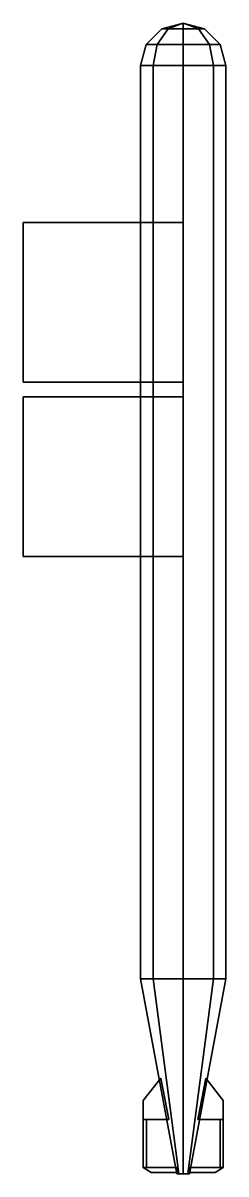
# Model space of a CAD drawing. Header units: millimetres. Extents: x -1 to 0.27, y -3.6 to 3.6.
import ezdxf

# ---------------------------------------------------------------- set-up
doc = ezdxf.new("R2010")
doc.units = ezdxf.units.MM

msp = doc.modelspace()

# ---------------------------------------------------------------- linework, layer by layer
for points in [[(-0.1333, 3.5608), (-0.2308, 3.4632), (-0.1632, 3.4632, 0.1632), (-0.0942, 3.5608, 0.0942)], [(-0.0942, 3.5608, -0.0942), (-0.1632, 3.4632, -0.1632), (-0.2308, 3.4632), (-0.1333, 3.5608)], [(-0.0942, 3.5608, 0.0942), (-0.1632, 3.4632, 0.1632), (0, 3.4632, 0.2308), (0, 3.5608, 0.1333)], [(0, 3.5608, -0.1333), (0, 3.4632, -0.2308), (-0.1632, 3.4632, -0.1632), (-0.0942, 3.5608, -0.0942)], [(0, 3.5965), (-0.1333, 3.5608), (-0.0942, 3.5608, 0.0942), (0, 3.5965)], [(0, 3.5965), (-0.0942, 3.5608, -0.0942), (-0.1333, 3.5608), (0, 3.5965)], [(0, 3.5965), (-0.0942, 3.5608, 0.0942), (0, 3.5608, 0.1333), (0, 3.5965)], [(0, 3.5965), (0, 3.5608, -0.1333), (-0.0942, 3.5608, -0.0942), (0, 3.5965)], [(0, 3.5965), (0, 3.5608, 0.1333), (0.0942, 3.5608, 0.0942), (0, 3.5965)], [(0, 3.5965), (0.0942, 3.5608, 0.0942), (0.1333, 3.5608), (0, 3.5965)], [(0, 3.5965), (0.1333, 3.5608), (0.0942, 3.5608, -0.0942), (0, 3.5965)], [(0, 3.5965), (0.0942, 3.5608, -0.0942), (0, 3.5608, -0.1333), (0, 3.5965)], [(0, 3.5608, 0.1333), (0, 3.4632, 0.2308), (0.1632, 3.4632, 0.1632), (0.0942, 3.5608, 0.0942)], [(0.0942, 3.5608, -0.0942), (0.1632, 3.4632, -0.1632), (0, 3.4632, -0.2308), (0, 3.5608, -0.1333)], [(0.0942, 3.5608, 0.0942), (0.1632, 3.4632, 0.1632), (0.2308, 3.4632), (0.1333, 3.5608)], [(0.1333, 3.5608), (0.2308, 3.4632), (0.1632, 3.4632, -0.1632), (0.0942, 3.5608, -0.0942)], [(-0.2308, 3.4632), (-0.2665, 3.33), (-0.1884, 3.33, 0.1884), (-0.1632, 3.4632, 0.1632)], [(-0.1632, 3.4632, -0.1632), (-0.1884, 3.33, -0.1884), (-0.2665, 3.33), (-0.2308, 3.4632)], [(-0.1632, 3.4632, 0.1632), (-0.1884, 3.33, 0.1884), (0, 3.33, 0.2665), (0, 3.4632, 0.2308)], [(0, 3.4632, -0.2308), (0, 3.33, -0.2665), (-0.1884, 3.33, -0.1884), (-0.1632, 3.4632, -0.1632)], [(0, 3.4632, 0.2308), (0, 3.33, 0.2665), (0.1884, 3.33, 0.1884), (0.1632, 3.4632, 0.1632)], [(0.1632, 3.4632, -0.1632), (0.1884, 3.33, -0.1884), (0, 3.33, -0.2665), (0, 3.4632, -0.2308)], [(0.1632, 3.4632, 0.1632), (0.1884, 3.33, 0.1884), (0.2665, 3.33), (0.2308, 3.4632)], [(0.2308, 3.4632), (0.2665, 3.33), (0.1884, 3.33, -0.1884), (0.1632, 3.4632, -0.1632)], [(-0.1884, 3.33, 0.1884), (-0.2665, 3.33), (-0.2665, -2.38), (-0.1884, -2.38, 0.1884)], [(-0.2665, 3.33), (-0.1884, 3.33, -0.1884), (-0.1884, -2.38, -0.1884), (-0.2665, -2.38)], [(0, 3.33, 0.2665), (-0.1884, 3.33, 0.1884), (-0.1884, -2.38, 0.1884), (0, -2.38, 0.2665)], [(-0.1884, 3.33, -0.1884), (0, 3.33, -0.2665), (0, -2.38, -0.2665), (-0.1884, -2.38, -0.1884)], [(0.1884, 3.33, 0.1884), (0, 3.33, 0.2665), (0, -2.38, 0.2665), (0.1884, -2.38, 0.1884)], [(0, 3.33, -0.2665), (0.1884, 3.33, -0.1884), (0.1884, -2.38, -0.1884), (0, -2.38, -0.2665)], [(0.2665, 3.33), (0.1884, 3.33, 0.1884), (0.1884, -2.38, 0.1884), (0.2665, -2.38)], [(0.1884, 3.33, -0.1884), (0.2665, 3.33), (0.2665, -2.38), (0.1884, -2.38, -0.1884)], [(-1, 1.35, 1.32), (0, 1.35, 1.32), (0, 2.35, 1.32), (-1, 2.35, 1.32)], [(-1, 2.35, 1.32), (0, 2.35, 1.32), (0, 2.35, 2.32), (-1, 2.35, 2.32)], [(-1, 2.35, 2.32), (0, 2.35, 2.32), (0, 1.35, 2.32), (-1, 1.35, 2.32)], [(-1, 1.35, 2.32), (-1, 1.35, 1.32), (-1, 2.35, 1.32), (-1, 2.35, 2.32)], [(0, 2.35, 2.32), (0, 2.35, 1.32), (0, 1.35, 1.32), (0, 1.35, 2.32)], [(0, 1.35, 2.32), (0, 1.35, 1.32), (-1, 1.35, 1.32), (-1, 1.35, 2.32)], [(-1, 1.26, 2.44), (0, 1.26, 2.44), (0, 0.26, 2.44), (-1, 0.26, 2.44)], [(-1, 0.26, 2.44), (0, 0.26, 2.44), (0, 1.26, 2.44), (-1, 1.26, 2.44)], [(-0.1884, -2.38, 0.1884), (-0.2665, -2.38), (-0.04, -3.6), (-0.0283, -3.6, 0.0283)], [(-0.2665, -2.38), (-0.1884, -2.38, -0.1884), (-0.0283, -3.6, -0.0283), (-0.04, -3.6)], [(0, -2.38, 0.2665), (-0.1884, -2.38, 0.1884), (-0.0283, -3.6, 0.0283), (0, -3.6, 0.04)], [(-0.1884, -2.38, -0.1884), (0, -2.38, -0.2665), (0, -3.6, -0.04), (-0.0283, -3.6, -0.0283)], [(0.1884, -2.38, 0.1884), (0, -2.38, 0.2665), (0, -3.6, 0.04), (0.0283, -3.6, 0.0283)], [(0, -2.38, -0.2665), (0.1884, -2.38, -0.1884), (0.0283, -3.6, -0.0283), (0, -3.6, -0.04)], [(0.2665, -2.38), (0.1884, -2.38, 0.1884), (0.0283, -3.6, 0.0283), (0.04, -3.6)], [(0.1884, -2.38, -0.1884), (0.2665, -2.38), (0.04, -3.6), (0.0283, -3.6, -0.0283)], [(-0.25, -3.14), (-0.14, -3), (-0.09, -3.26), (-0.25, -3.26)], [(-0.25, -3.26), (-0.09, -3.26), (-0.14, -3), (-0.25, -3.14)], [(0, -3.14, -0.25), (0, -3, -0.14), (0, -3.26, -0.09), (0, -3.26, -0.25)], [(0, -3.26, -0.25), (0, -3.26, -0.09), (0, -3, -0.14), (0, -3.14, -0.25)], [(0, -3.14, 0.25), (0, -3, 0.14), (0, -3.26, 0.09), (0, -3.26, 0.25)], [(0, -3.26, 0.25), (0, -3.26, 0.09), (0, -3, 0.14), (0, -3.14, 0.25)], [(0.25, -3.14), (0.14, -3), (0.09, -3.26), (0.25, -3.26)], [(0.25, -3.26), (0.09, -3.26), (0.14, -3), (0.25, -3.14)], [(-0.25, -3.26), (-0.23, -3.26), (-0.23, -3.56), (-0.25, -3.56)], [(-0.25, -3.56), (-0.23, -3.56), (-0.23, -3.26), (-0.25, -3.26)], [(0, -3.56, -0.25), (0, -3.56, -0.23), (0, -3.26, -0.23), (0, -3.26, -0.25)], [(0, -3.26, -0.25), (0, -3.26, -0.23), (0, -3.56, -0.23), (0, -3.56, -0.25)], [(0, -3.26, 0.25), (0, -3.26, 0.23), (0, -3.56, 0.23), (0, -3.56, 0.25)], [(0, -3.56, 0.25), (0, -3.56, 0.23), (0, -3.26, 0.23), (0, -3.26, 0.25)], [(0.25, -3.26), (0.23, -3.26), (0.23, -3.56), (0.25, -3.56)], [(0.25, -3.56), (0.23, -3.56), (0.23, -3.26), (0.25, -3.26)], [(-0.25, -3.56), (-0.04, -3.56), (-0.04, -3.59), (-0.2, -3.59)], [(-0.2, -3.59), (-0.04, -3.59), (-0.04, -3.56), (-0.25, -3.56)], [(0, -3.56, -0.25), (0, -3.56, -0.04), (0, -3.59, -0.04), (0, -3.59, -0.2)], [(0, -3.59, -0.2), (0, -3.59, -0.04), (0, -3.56, -0.04), (0, -3.56, -0.25)], [(0, -3.56, 0.25), (0, -3.56, 0.04), (0, -3.59, 0.04), (0, -3.59, 0.2)], [(0, -3.59, 0.2), (0, -3.59, 0.04), (0, -3.56, 0.04), (0, -3.56, 0.25)], [(0.25, -3.56), (0.04, -3.56), (0.04, -3.59), (0.2, -3.59)], [(0.2, -3.59), (0.04, -3.59), (0.04, -3.56), (0.25, -3.56)], [(0, -3.6, 0.04), (-0.0283, -3.6, 0.0283), (-0.04, -3.6), (0.0283, -3.6, 0.0283)], [(0.0283, -3.6, 0.0283), (-0.04, -3.6), (-0.0283, -3.6, -0.0283), (0.04, -3.6)], [(0.04, -3.6), (-0.0283, -3.6, -0.0283), (0, -3.6, -0.04), (0.0283, -3.6, -0.0283)]]:
    msp.add_3dface(points)

doc.saveas('drawing.dxf')
